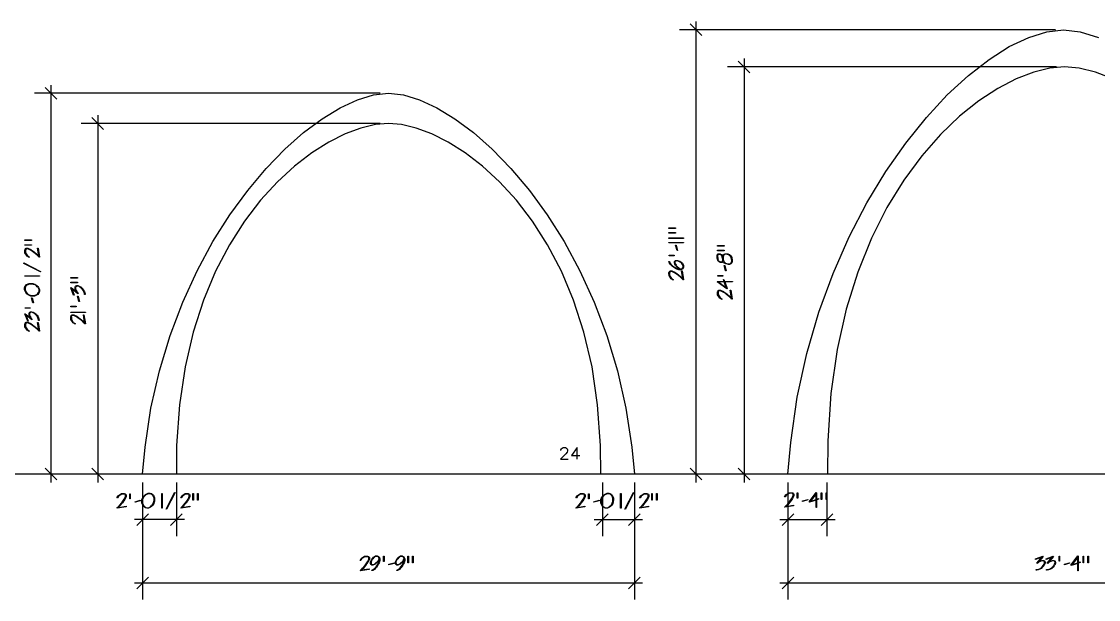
# Model space of a CAD drawing. Extents: x -97.3 to -8.2, y -85.6 to -26.1.
# Drawn here: x -81.91 to -61.76, y -59.87 to -49.04 of the extents above; entities that cross this region are included whole.
import ezdxf

# ---------------------------------------------------------------- set-up
doc = ezdxf.new("R2010")
doc.units = 0
for name, color, linetype in [('ARCHES', 18, 'CONTINUOUS'), ('DIMENSION', 18, 'CONTINUOUS'), ('NONE', 18, 'CONTINUOUS')]:
    doc.layers.add(name, color=color, linetype=linetype)

msp = doc.modelspace()

# ---------------------------------------------------------------- linework, layer by layer
at = {"layer": 'ARCHES'}
msp.add_lwpolyline([(-61.484, -50.12), (-61.812, -49.993), (-62.115, -49.918), (-62.389, -49.893), (-62.663, -49.918), (-62.966, -49.993), (-63.294, -50.12), (-63.638, -50.299), (-63.994, -50.531), (-64.354, -50.818), (-64.713, -51.16), (-65.064, -51.559), (-65.4, -52.015), (-65.715, -52.529), (-66.004, -53.103), (-66.26, -53.736), (-66.475, -54.432), (-66.645, -55.189), (-66.762, -56.01), (-66.821, -56.895), (-66.825, -57.521), (-66.838, -57.521), (-66.864, -57.521), (-66.902, -57.521), (-66.949, -57.521), (-67.004, -57.521), (-67.065, -57.521), (-67.129, -57.521), (-67.196, -57.521), (-67.263, -57.521), (-67.327, -57.521), (-67.388, -57.521), (-67.443, -57.521), (-67.49, -57.521), (-67.528, -57.521), (-67.554, -57.521), (-67.567, -57.521), (-67.516, -56.931), (-67.392, -56.078), (-67.214, -55.263), (-66.99, -54.49), (-66.724, -53.76), (-66.423, -53.076), (-66.092, -52.44), (-65.737, -51.854), (-65.363, -51.32), (-64.977, -50.841), (-64.585, -50.418), (-64.191, -50.055), (-63.802, -49.752), (-63.424, -49.513), (-63.061, -49.34), (-62.721, -49.234), (-62.408, -49.198), (-62.095, -49.234), (-61.754, -49.34)], dxfattribs=at)
msp.add_lwpolyline([(-75.044, -50.388), (-74.765, -50.419), (-74.461, -50.509), (-74.138, -50.658), (-73.8, -50.863), (-73.453, -51.122), (-73.102, -51.434), (-72.752, -51.796), (-72.408, -52.207), (-72.075, -52.664), (-71.758, -53.166), (-71.463, -53.711), (-71.194, -54.298), (-70.957, -54.923), (-70.757, -55.586), (-70.599, -56.284), (-70.487, -57.016), (-70.442, -57.521), (-70.453, -57.521), (-70.475, -57.521), (-70.507, -57.521), (-70.548, -57.521), (-70.595, -57.521), (-70.646, -57.521), (-70.701, -57.521), (-70.758, -57.521), (-70.814, -57.521), (-70.869, -57.521), (-70.921, -57.521), (-70.968, -57.521), (-71.008, -57.521), (-71.04, -57.521), (-71.063, -57.521), (-71.073, -57.521), (-71.077, -56.982), (-71.13, -56.22), (-71.235, -55.513), (-71.387, -54.861), (-71.58, -54.263), (-71.808, -53.717), (-72.067, -53.223), (-72.349, -52.78), (-72.65, -52.388), (-72.964, -52.045), (-73.285, -51.75), (-73.608, -51.503), (-73.926, -51.303), (-74.234, -51.149), (-74.527, -51.04), (-74.799, -50.975), (-75.044, -50.954), (-75.289, -50.975), (-75.561, -51.04), (-75.854, -51.149), (-76.162, -51.303), (-76.481, -51.503), (-76.803, -51.75), (-77.124, -52.045), (-77.438, -52.388), (-77.739, -52.78), (-78.022, -53.223), (-78.28, -53.717), (-78.509, -54.263), (-78.702, -54.861), (-78.853, -55.513), (-78.958, -56.22), (-79.011, -56.982), (-79.015, -57.521), (-79.026, -57.521), (-79.048, -57.521), (-79.08, -57.521), (-79.12, -57.521), (-79.167, -57.521), (-79.219, -57.521), (-79.274, -57.521), (-79.33, -57.521), (-79.387, -57.521), (-79.442, -57.521), (-79.494, -57.521), (-79.54, -57.521), (-79.581, -57.521), (-79.613, -57.521), (-79.635, -57.521), (-79.646, -57.521), (-79.601, -57.016), (-79.49, -56.284), (-79.331, -55.586), (-79.131, -54.923), (-78.894, -54.298), (-78.625, -53.711), (-78.33, -53.166), (-78.013, -52.664), (-77.68, -52.207), (-77.336, -51.796), (-76.986, -51.434), (-76.635, -51.122), (-76.288, -50.863), (-75.95, -50.658), (-75.627, -50.509), (-75.323, -50.419)], close=True, dxfattribs=at)
at = {"layer": 'DIMENSION'}
for points in [[(-69.181, -49.308), (-69.4, -49.089)], [(-69.291, -49.044), (-69.291, -49.198)], [(-62.562, -49.198), (-69.6, -49.198)], [(-69.291, -49.198), (-69.291, -57.521)], [(-68.278, -50.003), (-68.497, -49.784)], [(-68.388, -49.738), (-68.388, -49.893)], [(-62.544, -49.893), (-68.697, -49.893)], [(-68.388, -49.893), (-68.388, -57.521)], [(-75.199, -50.388), (-81.673, -50.388)], [(-81.254, -50.498), (-81.473, -50.279)], [(-81.363, -50.233), (-81.363, -50.388)], [(-81.363, -50.388), (-81.363, -57.521)], [(-75.199, -50.954), (-80.796, -50.954)], [(-80.377, -51.063), (-80.596, -50.844)], [(-80.486, -50.799), (-80.486, -50.954)], [(-80.486, -50.954), (-80.486, -57.521)], [(-81.473, -57.412), (-81.254, -57.63)], [(-80.596, -57.412), (-80.377, -57.63)], [(-69.4, -57.412), (-69.181, -57.63)], [(-68.497, -57.412), (-68.278, -57.63)], [(-79.801, -57.521), (-81.673, -57.521)], [(-81.363, -57.521), (-81.363, -57.676)], [(-79.801, -57.521), (-80.796, -57.521)], [(-80.486, -57.521), (-80.486, -57.676)], [(-67.709, -57.521), (-69.6, -57.521)], [(-69.291, -57.521), (-69.291, -57.676)], [(-67.721, -57.521), (-68.697, -57.521)], [(-68.388, -57.521), (-68.388, -57.676)], [(-79.646, -57.676), (-79.646, -59.868)], [(-79.646, -57.676), (-79.646, -58.682)], [(-79.015, -57.676), (-79.015, -58.682)], [(-71.04, -57.676), (-71.04, -58.682)], [(-70.442, -57.676), (-70.442, -59.868)], [(-70.442, -57.676), (-70.442, -58.682)], [(-67.567, -57.676), (-67.567, -59.868)], [(-67.567, -57.676), (-67.567, -58.682)], [(-66.838, -57.676), (-66.838, -58.682)], [(-79.646, -58.372), (-79.801, -58.372)], [(-79.536, -58.263), (-79.755, -58.482)], [(-79.015, -58.372), (-79.646, -58.372)], [(-79.124, -58.482), (-78.905, -58.263)], [(-78.86, -58.372), (-79.015, -58.372)], [(-71.195, -58.372), (-71.04, -58.372)], [(-70.931, -58.263), (-71.15, -58.482)], [(-71.04, -58.372), (-70.442, -58.372)], [(-70.552, -58.482), (-70.333, -58.263)], [(-70.442, -58.372), (-70.288, -58.372)], [(-67.721, -58.372), (-67.567, -58.372)], [(-67.457, -58.263), (-67.676, -58.482)], [(-67.567, -58.372), (-66.838, -58.372)], [(-66.947, -58.482), (-66.729, -58.263)], [(-66.838, -58.372), (-66.683, -58.372)], [(-79.536, -59.449), (-79.755, -59.668)], [(-70.552, -59.668), (-70.333, -59.449)], [(-67.457, -59.449), (-67.676, -59.668)], [(-79.801, -59.559), (-79.646, -59.559)], [(-79.646, -59.559), (-70.442, -59.559)], [(-70.442, -59.559), (-70.288, -59.559)], [(-67.721, -59.559), (-67.567, -59.559)], [(-67.567, -59.559), (-57.249, -59.559)]]:
    msp.add_lwpolyline(points, dxfattribs=at)
for points in [[(-69.671, -52.908), (-69.671, -52.918), (-69.796, -52.918), (-69.796, -52.908)], [(-69.796, -52.997), (-69.671, -52.997), (-69.671, -53.008), (-69.796, -53.008)], [(-81.727, -53.134), (-81.727, -53.144), (-81.852, -53.144), (-81.852, -53.134)], [(-69.52, -53.095), (-69.52, -53.106), (-69.797, -53.106), (-69.797, -53.095)], [(-69.52, -53.181), (-69.52, -53.191), (-69.797, -53.191), (-69.797, -53.181)], [(-81.852, -53.224), (-81.727, -53.224), (-81.727, -53.234), (-81.852, -53.234)], [(-81.816, -53.288), (-81.797, -53.288), (-81.741, -53.314), (-81.705, -53.339), (-81.675, -53.36), (-81.621, -53.405), (-81.597, -53.43), (-81.596, -53.431), (-81.594, -53.433), (-81.592, -53.435), (-81.615, -53.29), (-81.604, -53.29), (-81.578, -53.455), (-81.585, -53.458), (-81.589, -53.454), (-81.598, -53.444), (-81.604, -53.437), (-81.627, -53.414), (-81.68, -53.369), (-81.71, -53.348), (-81.745, -53.324), (-81.797, -53.3), (-81.814, -53.3), (-81.828, -53.3), (-81.841, -53.317), (-81.84, -53.334), (-81.839, -53.373), (-81.804, -53.43), (-81.771, -53.449), (-81.771, -53.461), (-81.81, -53.439), (-81.849, -53.376), (-81.85, -53.334), (-81.851, -53.323), (-81.846, -53.306), (-81.841, -53.3), (-81.837, -53.294), (-81.824, -53.288)], [(-69.66, -53.235), (-69.632, -53.331), (-69.643, -53.331), (-69.67, -53.235)], [(-68.716, -53.392), (-68.695, -53.395), (-68.661, -53.41), (-68.649, -53.421), (-68.638, -53.432), (-68.621, -53.465), (-68.615, -53.487), (-68.613, -53.495), (-68.61, -53.511), (-68.61, -53.519), (-68.61, -53.536), (-68.619, -53.563), (-68.628, -53.573), (-68.638, -53.584), (-68.664, -53.594), (-68.681, -53.592), (-68.701, -53.59), (-68.733, -53.582), (-68.744, -53.575), (-68.757, -53.567), (-68.776, -53.544), (-68.781, -53.53), (-68.785, -53.543), (-68.802, -53.557), (-68.816, -53.557), (-68.819, -53.557), (-68.826, -53.556), (-68.83, -53.555), (-68.846, -53.552), (-68.869, -53.538), (-68.876, -53.528), (-68.881, -53.521), (-68.889, -53.494), (-68.892, -53.475), (-68.893, -53.468), (-68.894, -53.456), (-68.894, -53.45), (-68.894, -53.421), (-68.872, -53.394), (-68.85, -53.396), (-68.837, -53.397), (-68.816, -53.404), (-68.809, -53.41), (-68.803, -53.415), (-68.793, -53.432), (-68.789, -53.444), (-68.786, -53.432), (-68.775, -53.413), (-68.767, -53.406), (-68.759, -53.399), (-68.739, -53.392), (-68.727, -53.392), (-68.724, -53.392), (-68.719, -53.392)], [(-68.762, -53.237), (-68.762, -53.248), (-68.887, -53.248), (-68.887, -53.237)], [(-68.887, -53.327), (-68.762, -53.327), (-68.762, -53.337), (-68.887, -53.337)], [(-68.851, -53.406), (-68.868, -53.405), (-68.884, -53.426), (-68.884, -53.449), (-68.884, -53.454), (-68.883, -53.466), (-68.882, -53.473), (-68.879, -53.491), (-68.872, -53.515), (-68.868, -53.521), (-68.862, -53.53), (-68.842, -53.541), (-68.828, -53.545), (-68.825, -53.546), (-68.82, -53.546), (-68.817, -53.546), (-68.802, -53.546), (-68.788, -53.524), (-68.789, -53.502), (-68.789, -53.497), (-68.791, -53.484), (-68.792, -53.476), (-68.796, -53.457), (-68.804, -53.433), (-68.809, -53.426), (-68.815, -53.417), (-68.836, -53.407)], [(-68.718, -53.403), (-68.72, -53.402), (-68.724, -53.402), (-68.727, -53.402), (-68.74, -53.402), (-68.761, -53.412), (-68.768, -53.422), (-68.775, -53.433), (-68.782, -53.458), (-68.781, -53.473), (-68.781, -53.473), (-68.781, -53.474), (-68.781, -53.474), (-68.78, -53.48), (-68.779, -53.493), (-68.778, -53.5), (-68.775, -53.52), (-68.759, -53.55), (-68.747, -53.56), (-68.735, -53.569), (-68.702, -53.58), (-68.68, -53.582), (-68.666, -53.583), (-68.644, -53.575), (-68.635, -53.566), (-68.628, -53.557), (-68.62, -53.534), (-68.62, -53.52), (-68.62, -53.512), (-68.622, -53.497), (-68.624, -53.49), (-68.63, -53.469), (-68.646, -53.439), (-68.656, -53.429), (-68.667, -53.418), (-68.698, -53.405)], [(-81.87, -53.565), (-81.56, -53.723), (-81.56, -53.734), (-81.87, -53.576)], [(-69.67, -53.52), (-69.666, -53.518), (-69.658, -53.517), (-69.653, -53.517), (-69.633, -53.517), (-69.591, -53.535), (-69.568, -53.552), (-69.544, -53.571), (-69.52, -53.61), (-69.52, -53.63), (-69.52, -53.643), (-69.529, -53.664), (-69.537, -53.673), (-69.547, -53.682), (-69.575, -53.692), (-69.592, -53.692), (-69.607, -53.692), (-69.646, -53.679), (-69.67, -53.667), (-69.694, -53.655), (-69.735, -53.626), (-69.752, -53.609), (-69.772, -53.591), (-69.793, -53.557), (-69.795, -53.541), (-69.785, -53.541), (-69.783, -53.555), (-69.762, -53.587), (-69.744, -53.604), (-69.727, -53.62), (-69.688, -53.647), (-69.666, -53.658), (-69.643, -53.67), (-69.607, -53.681), (-69.592, -53.681), (-69.578, -53.681), (-69.554, -53.673), (-69.545, -53.665), (-69.537, -53.658), (-69.53, -53.64), (-69.53, -53.629), (-69.53, -53.612), (-69.552, -53.577), (-69.574, -53.56), (-69.595, -53.543), (-69.633, -53.527), (-69.65, -53.527), (-69.655, -53.527), (-69.662, -53.528), (-69.666, -53.529), (-69.674, -53.533), (-69.682, -53.545), (-69.682, -53.554), (-69.682, -53.564), (-69.671, -53.589), (-69.66, -53.604), (-69.651, -53.617), (-69.629, -53.642), (-69.617, -53.653), (-69.604, -53.664), (-69.587, -53.676), (-69.582, -53.677), (-69.595, -53.678), (-69.601, -53.677), (-69.619, -53.665), (-69.631, -53.654), (-69.643, -53.642), (-69.664, -53.618), (-69.673, -53.605), (-69.683, -53.589), (-69.693, -53.563), (-69.693, -53.552), (-69.693, -53.54), (-69.681, -53.524)], [(-69.697, -53.421), (-69.697, -53.431), (-69.792, -53.431), (-69.792, -53.421)], [(-68.751, -53.614), (-68.723, -53.71), (-68.734, -53.71), (-68.761, -53.614)], [(-81.575, -53.805), (-81.575, -53.815), (-81.853, -53.815), (-81.853, -53.805)], [(-69.76, -53.713), (-69.741, -53.714), (-69.685, -53.739), (-69.649, -53.764), (-69.619, -53.785), (-69.565, -53.83), (-69.541, -53.855), (-69.54, -53.856), (-69.538, -53.858), (-69.536, -53.86), (-69.559, -53.716), (-69.548, -53.716), (-69.522, -53.88), (-69.53, -53.883), (-69.533, -53.88), (-69.542, -53.869), (-69.549, -53.862), (-69.571, -53.839), (-69.624, -53.794), (-69.654, -53.773), (-69.689, -53.749), (-69.741, -53.725), (-69.758, -53.725), (-69.772, -53.725), (-69.785, -53.742), (-69.784, -53.759), (-69.783, -53.798), (-69.748, -53.855), (-69.715, -53.874), (-69.715, -53.886), (-69.754, -53.864), (-69.793, -53.801), (-69.795, -53.759), (-69.795, -53.748), (-69.79, -53.731), (-69.786, -53.725), (-69.781, -53.719), (-69.768, -53.713)], [(-68.787, -53.8), (-68.787, -53.81), (-68.883, -53.81), (-68.883, -53.8)], [(-81.689, -53.956), (-81.666, -53.962), (-81.627, -53.986), (-81.61, -54.005), (-81.593, -54.024), (-81.576, -54.063), (-81.576, -54.084), (-81.576, -54.095), (-81.582, -54.116), (-81.587, -54.126), (-81.605, -54.157), (-81.668, -54.188), (-81.713, -54.188), (-81.739, -54.188), (-81.789, -54.165), (-81.812, -54.141), (-81.835, -54.118), (-81.858, -54.07), (-81.858, -54.045), (-81.858, -54.03), (-81.849, -54.006), (-81.841, -53.995), (-81.821, -53.972), (-81.77, -53.949), (-81.739, -53.949), (-81.727, -53.949), (-81.702, -53.952)], [(-81.691, -53.966), (-81.704, -53.963), (-81.728, -53.96), (-81.739, -53.96), (-81.767, -53.96), (-81.814, -53.981), (-81.832, -54.002), (-81.84, -54.012), (-81.848, -54.034), (-81.848, -54.046), (-81.848, -54.069), (-81.827, -54.114), (-81.805, -54.135), (-81.783, -54.156), (-81.737, -54.178), (-81.713, -54.178), (-81.671, -54.178), (-81.613, -54.149), (-81.596, -54.121), (-81.591, -54.112), (-81.586, -54.093), (-81.586, -54.083), (-81.586, -54.064), (-81.602, -54.028), (-81.618, -54.011), (-81.634, -53.994), (-81.67, -53.972)], [(-80.867, -53.837), (-80.867, -53.848), (-80.992, -53.848), (-80.992, -53.837)], [(-80.992, -53.927), (-80.867, -53.927), (-80.867, -53.937), (-80.992, -53.937)], [(-80.894, -53.996), (-80.889, -53.993), (-80.878, -53.99), (-80.871, -53.99), (-80.86, -53.99), (-80.834, -53.998), (-80.819, -54.007), (-80.806, -54.015), (-80.781, -54.035), (-80.77, -54.047), (-80.761, -54.057), (-80.744, -54.086), (-80.737, -54.104), (-80.731, -54.12), (-80.725, -54.144), (-80.725, -54.153), (-80.725, -54.154), (-80.726, -54.156), (-80.726, -54.157), (-80.736, -54.157), (-80.736, -54.156), (-80.736, -54.154), (-80.736, -54.152), (-80.736, -54.144), (-80.742, -54.121), (-80.748, -54.106), (-80.754, -54.089), (-80.769, -54.064), (-80.778, -54.055), (-80.789, -54.043), (-80.811, -54.024), (-80.823, -54.016), (-80.836, -54.008), (-80.86, -53.999), (-80.869, -53.999), (-80.875, -53.999), (-80.883, -54.002), (-80.887, -54.004), (-80.894, -54.01), (-80.9, -54.025), (-80.9, -54.036), (-80.9, -54.049), (-80.89, -54.081), (-80.88, -54.098), (-80.871, -54.114), (-80.857, -54.13), (-80.852, -54.13), (-80.859, -54.143), (-80.973, -54.051), (-80.927, -54.167), (-80.938, -54.167), (-80.992, -54.032), (-80.984, -54.028), (-80.886, -54.107), (-80.898, -54.086), (-80.909, -54.049), (-80.909, -54.033), (-80.909, -54.021), (-80.901, -54.002)], [(-68.765, -53.877), (-68.753, -53.912), (-68.607, -53.912), (-68.607, -53.922), (-68.749, -53.922), (-68.707, -54.047), (-68.714, -54.051), (-68.89, -53.919), (-68.886, -53.912), (-68.764, -53.912), (-68.776, -53.877)], [(-68.76, -53.922), (-68.868, -53.922), (-68.723, -54.032)], [(-81.716, -54.217), (-81.688, -54.314), (-81.699, -54.314), (-81.726, -54.217)], [(-80.855, -54.189), (-80.828, -54.285), (-80.839, -54.285), (-80.866, -54.189)], [(-68.851, -54.075), (-68.831, -54.075), (-68.776, -54.1), (-68.74, -54.125), (-68.71, -54.146), (-68.656, -54.192), (-68.632, -54.216), (-68.631, -54.217), (-68.628, -54.22), (-68.627, -54.221), (-68.65, -54.077), (-68.639, -54.077), (-68.613, -54.241), (-68.62, -54.245), (-68.624, -54.241), (-68.633, -54.23), (-68.639, -54.224), (-68.662, -54.2), (-68.715, -54.156), (-68.745, -54.134), (-68.78, -54.11), (-68.832, -54.086), (-68.849, -54.086), (-68.863, -54.086), (-68.876, -54.103), (-68.875, -54.12), (-68.874, -54.159), (-68.839, -54.216), (-68.806, -54.235), (-68.806, -54.247), (-68.844, -54.226), (-68.884, -54.162), (-68.885, -54.12), (-68.886, -54.11), (-68.881, -54.093), (-68.876, -54.086), (-68.872, -54.08), (-68.859, -54.074)], [(-81.753, -54.403), (-81.753, -54.414), (-81.848, -54.414), (-81.848, -54.403)], [(-80.892, -54.375), (-80.892, -54.385), (-80.988, -54.385), (-80.988, -54.375)], [(-81.754, -54.486), (-81.749, -54.482), (-81.738, -54.479), (-81.731, -54.479), (-81.72, -54.479), (-81.694, -54.488), (-81.68, -54.496), (-81.666, -54.505), (-81.642, -54.524), (-81.63, -54.536), (-81.621, -54.546), (-81.604, -54.575), (-81.597, -54.594), (-81.591, -54.609), (-81.586, -54.634), (-81.586, -54.643), (-81.586, -54.644), (-81.586, -54.646), (-81.586, -54.646), (-81.596, -54.646), (-81.596, -54.645), (-81.596, -54.643), (-81.596, -54.642), (-81.596, -54.633), (-81.602, -54.61), (-81.608, -54.595), (-81.614, -54.579), (-81.629, -54.553), (-81.638, -54.544), (-81.649, -54.533), (-81.671, -54.514), (-81.683, -54.506), (-81.697, -54.497), (-81.72, -54.488), (-81.73, -54.488), (-81.735, -54.488), (-81.744, -54.491), (-81.747, -54.494), (-81.754, -54.499), (-81.761, -54.515), (-81.761, -54.525), (-81.761, -54.539), (-81.751, -54.57), (-81.741, -54.587), (-81.731, -54.603), (-81.717, -54.62), (-81.712, -54.62), (-81.719, -54.633), (-81.833, -54.54), (-81.787, -54.656), (-81.798, -54.656), (-81.852, -54.521), (-81.844, -54.517), (-81.747, -54.596), (-81.758, -54.575), (-81.769, -54.538), (-81.769, -54.522), (-81.769, -54.51), (-81.762, -54.492)], [(-80.715, -54.486), (-80.715, -54.496), (-80.993, -54.496), (-80.993, -54.486)], [(-80.955, -54.538), (-80.936, -54.538), (-80.881, -54.563), (-80.845, -54.588), (-80.815, -54.609), (-80.761, -54.655), (-80.737, -54.679), (-80.736, -54.68), (-80.733, -54.683), (-80.732, -54.684), (-80.755, -54.54), (-80.744, -54.54), (-80.718, -54.704), (-80.725, -54.708), (-80.728, -54.704), (-80.738, -54.693), (-80.744, -54.687), (-80.767, -54.663), (-80.82, -54.619), (-80.85, -54.598), (-80.885, -54.573), (-80.937, -54.549), (-80.953, -54.549), (-80.967, -54.549), (-80.981, -54.566), (-80.98, -54.584), (-80.979, -54.622), (-80.944, -54.68), (-80.911, -54.698), (-80.911, -54.71), (-80.949, -54.689), (-80.989, -54.625), (-80.99, -54.584), (-80.99, -54.573), (-80.986, -54.556), (-80.981, -54.55), (-80.976, -54.544), (-80.963, -54.538)], [(-81.816, -54.676), (-81.797, -54.677), (-81.741, -54.702), (-81.705, -54.727), (-81.675, -54.748), (-81.621, -54.793), (-81.597, -54.818), (-81.596, -54.819), (-81.594, -54.821), (-81.592, -54.823), (-81.615, -54.679), (-81.604, -54.679), (-81.578, -54.843), (-81.585, -54.846), (-81.589, -54.843), (-81.598, -54.832), (-81.604, -54.825), (-81.627, -54.802), (-81.68, -54.757), (-81.71, -54.736), (-81.745, -54.712), (-81.797, -54.688), (-81.814, -54.688), (-81.828, -54.688), (-81.841, -54.705), (-81.84, -54.722), (-81.839, -54.761), (-81.804, -54.818), (-81.771, -54.837), (-81.771, -54.849), (-81.81, -54.827), (-81.849, -54.764), (-81.85, -54.722), (-81.851, -54.711), (-81.846, -54.694), (-81.841, -54.688), (-81.837, -54.682), (-81.824, -54.676)], [(-79.954, -57.92), (-79.954, -57.939), (-79.98, -57.994), (-80.005, -58.03), (-80.026, -58.06), (-80.071, -58.114), (-80.096, -58.139), (-80.096, -58.139), (-80.099, -58.142), (-80.101, -58.143), (-79.956, -58.12), (-79.956, -58.131), (-80.121, -58.158), (-80.124, -58.15), (-80.12, -58.147), (-80.11, -58.137), (-80.103, -58.131), (-80.08, -58.108), (-80.035, -58.056), (-80.014, -58.025), (-79.99, -57.99), (-79.965, -57.939), (-79.965, -57.922), (-79.965, -57.908), (-79.983, -57.895), (-80, -57.895), (-80.038, -57.897), (-80.096, -57.931), (-80.115, -57.964), (-80.127, -57.964), (-80.105, -57.926), (-80.042, -57.886), (-80, -57.885), (-79.989, -57.885), (-79.972, -57.889), (-79.966, -57.894), (-79.96, -57.899), (-79.954, -57.912)], [(-79.877, -57.983), (-79.887, -57.983), (-79.887, -57.887), (-79.877, -57.887)], [(-79.691, -58.02), (-79.787, -58.047), (-79.787, -58.037), (-79.691, -58.009)], [(-79.429, -58.047), (-79.435, -58.069), (-79.459, -58.109), (-79.478, -58.125), (-79.497, -58.142), (-79.537, -58.159), (-79.557, -58.159), (-79.569, -58.159), (-79.59, -58.154), (-79.599, -58.148), (-79.63, -58.13), (-79.661, -58.067), (-79.661, -58.022), (-79.661, -57.996), (-79.638, -57.947), (-79.614, -57.923), (-79.591, -57.9), (-79.543, -57.877), (-79.518, -57.877), (-79.504, -57.877), (-79.479, -57.886), (-79.469, -57.895), (-79.445, -57.915), (-79.422, -57.965), (-79.422, -57.996), (-79.422, -58.008), (-79.426, -58.033)], [(-79.44, -58.045), (-79.436, -58.032), (-79.433, -58.008), (-79.433, -57.997), (-79.433, -57.968), (-79.454, -57.921), (-79.476, -57.903), (-79.485, -57.895), (-79.507, -57.887), (-79.52, -57.887), (-79.543, -57.887), (-79.587, -57.909), (-79.608, -57.93), (-79.63, -57.952), (-79.651, -57.998), (-79.651, -58.022), (-79.651, -58.064), (-79.622, -58.123), (-79.594, -58.139), (-79.585, -58.144), (-79.566, -58.15), (-79.556, -58.15), (-79.537, -58.15), (-79.501, -58.133), (-79.484, -58.117), (-79.467, -58.102), (-79.445, -58.065)], [(-79.279, -58.16), (-79.289, -58.16), (-79.289, -57.882), (-79.279, -57.882)], [(-79.039, -57.865), (-79.197, -58.175), (-79.208, -58.175), (-79.049, -57.866)], [(-78.762, -57.92), (-78.762, -57.939), (-78.787, -57.994), (-78.812, -58.03), (-78.833, -58.06), (-78.879, -58.114), (-78.903, -58.139), (-78.904, -58.139), (-78.906, -58.142), (-78.908, -58.143), (-78.764, -58.12), (-78.764, -58.131), (-78.928, -58.158), (-78.932, -58.15), (-78.928, -58.147), (-78.917, -58.137), (-78.911, -58.131), (-78.887, -58.108), (-78.843, -58.056), (-78.821, -58.025), (-78.797, -57.99), (-78.773, -57.939), (-78.773, -57.922), (-78.773, -57.908), (-78.79, -57.895), (-78.807, -57.895), (-78.846, -57.897), (-78.903, -57.931), (-78.922, -57.964), (-78.934, -57.964), (-78.912, -57.926), (-78.849, -57.886), (-78.807, -57.885), (-78.796, -57.885), (-78.78, -57.889), (-78.773, -57.894), (-78.767, -57.899), (-78.761, -57.912)], [(-78.697, -57.884), (-78.697, -58.008), (-78.707, -58.008), (-78.707, -57.884)], [(-78.607, -58.008), (-78.618, -58.008), (-78.618, -57.884), (-78.607, -57.884)], [(-71.365, -57.92), (-71.365, -57.939), (-71.391, -57.994), (-71.416, -58.03), (-71.437, -58.06), (-71.482, -58.114), (-71.507, -58.139), (-71.508, -58.139), (-71.51, -58.142), (-71.512, -58.143), (-71.367, -58.12), (-71.367, -58.131), (-71.532, -58.158), (-71.535, -58.15), (-71.531, -58.147), (-71.521, -58.137), (-71.514, -58.131), (-71.491, -58.108), (-71.446, -58.056), (-71.425, -58.025), (-71.401, -57.99), (-71.377, -57.939), (-71.377, -57.922), (-71.377, -57.908), (-71.394, -57.895), (-71.411, -57.895), (-71.45, -57.897), (-71.507, -57.931), (-71.526, -57.964), (-71.538, -57.964), (-71.516, -57.926), (-71.453, -57.886), (-71.411, -57.885), (-71.4, -57.885), (-71.383, -57.889), (-71.377, -57.894), (-71.371, -57.899), (-71.365, -57.912)], [(-71.288, -57.983), (-71.298, -57.983), (-71.298, -57.887), (-71.288, -57.887)], [(-71.102, -58.02), (-71.198, -58.047), (-71.198, -58.037), (-71.102, -58.009)], [(-70.84, -58.047), (-70.846, -58.069), (-70.87, -58.109), (-70.889, -58.125), (-70.908, -58.142), (-70.948, -58.159), (-70.968, -58.159), (-70.98, -58.159), (-71.001, -58.154), (-71.01, -58.148), (-71.041, -58.13), (-71.072, -58.067), (-71.072, -58.022), (-71.072, -57.996), (-71.049, -57.947), (-71.026, -57.923), (-71.002, -57.9), (-70.954, -57.877), (-70.929, -57.877), (-70.915, -57.877), (-70.89, -57.886), (-70.88, -57.895), (-70.856, -57.915), (-70.833, -57.965), (-70.833, -57.996), (-70.833, -58.008), (-70.837, -58.033)], [(-70.851, -58.045), (-70.847, -58.032), (-70.844, -58.008), (-70.844, -57.997), (-70.844, -57.968), (-70.865, -57.921), (-70.887, -57.903), (-70.896, -57.895), (-70.918, -57.887), (-70.931, -57.887), (-70.954, -57.887), (-70.998, -57.909), (-71.019, -57.93), (-71.041, -57.952), (-71.062, -57.998), (-71.062, -58.022), (-71.062, -58.064), (-71.034, -58.123), (-71.005, -58.139), (-70.996, -58.144), (-70.977, -58.15), (-70.967, -58.15), (-70.948, -58.15), (-70.912, -58.133), (-70.895, -58.117), (-70.878, -58.102), (-70.856, -58.065)], [(-70.69, -58.16), (-70.7, -58.16), (-70.7, -57.882), (-70.69, -57.882)], [(-70.45, -57.865), (-70.608, -58.175), (-70.619, -58.175), (-70.46, -57.866)], [(-70.173, -57.92), (-70.173, -57.939), (-70.198, -57.994), (-70.223, -58.03), (-70.244, -58.06), (-70.29, -58.114), (-70.314, -58.139), (-70.315, -58.139), (-70.317, -58.142), (-70.319, -58.143), (-70.175, -58.12), (-70.175, -58.131), (-70.339, -58.158), (-70.343, -58.15), (-70.339, -58.147), (-70.328, -58.137), (-70.322, -58.131), (-70.298, -58.108), (-70.254, -58.056), (-70.232, -58.025), (-70.208, -57.99), (-70.184, -57.939), (-70.184, -57.922), (-70.184, -57.908), (-70.201, -57.895), (-70.218, -57.895), (-70.257, -57.897), (-70.314, -57.931), (-70.333, -57.964), (-70.345, -57.964), (-70.323, -57.926), (-70.26, -57.886), (-70.218, -57.885), (-70.208, -57.885), (-70.191, -57.889), (-70.184, -57.894), (-70.178, -57.899), (-70.172, -57.912)], [(-70.108, -57.884), (-70.108, -58.008), (-70.118, -58.008), (-70.118, -57.884)], [(-70.018, -58.008), (-70.029, -58.008), (-70.029, -57.884), (-70.018, -57.884)], [(-67.46, -57.905), (-67.46, -57.924), (-67.485, -57.979), (-67.51, -58.015), (-67.531, -58.045), (-67.577, -58.099), (-67.601, -58.123), (-67.602, -58.124), (-67.605, -58.127), (-67.606, -58.128), (-67.462, -58.105), (-67.462, -58.116), (-67.626, -58.142), (-67.63, -58.135), (-67.626, -58.132), (-67.615, -58.122), (-67.609, -58.116), (-67.585, -58.093), (-67.541, -58.04), (-67.52, -58.01), (-67.495, -57.975), (-67.471, -57.923), (-67.471, -57.907), (-67.471, -57.893), (-67.488, -57.879), (-67.506, -57.88), (-67.544, -57.881), (-67.602, -57.916), (-67.621, -57.949), (-67.632, -57.949), (-67.611, -57.911), (-67.547, -57.871), (-67.506, -57.87), (-67.495, -57.87), (-67.478, -57.874), (-67.472, -57.879), (-67.466, -57.884), (-67.46, -57.897)], [(-67.382, -57.968), (-67.393, -57.968), (-67.393, -57.872), (-67.382, -57.872)], [(-67.196, -58.005), (-67.293, -58.032), (-67.293, -58.021), (-67.196, -57.994)], [(-66.997, -57.99), (-67.032, -58.002), (-67.032, -58.148), (-67.042, -58.148), (-67.042, -58.006), (-67.167, -58.048), (-67.171, -58.042), (-67.039, -57.865), (-67.032, -57.869), (-67.032, -57.992), (-66.997, -57.98)], [(-67.042, -57.995), (-67.042, -57.887), (-67.152, -58.032)], [(-66.933, -57.869), (-66.933, -57.993), (-66.943, -57.993), (-66.943, -57.869)], [(-66.843, -57.993), (-66.854, -57.993), (-66.854, -57.869), (-66.843, -57.869)], [(-75.403, -59.093), (-75.403, -59.112), (-75.429, -59.167), (-75.454, -59.203), (-75.475, -59.233), (-75.52, -59.287), (-75.545, -59.311), (-75.545, -59.312), (-75.548, -59.315), (-75.55, -59.316), (-75.405, -59.293), (-75.405, -59.304), (-75.57, -59.33), (-75.573, -59.323), (-75.569, -59.32), (-75.559, -59.31), (-75.552, -59.304), (-75.529, -59.281), (-75.484, -59.228), (-75.463, -59.198), (-75.439, -59.163), (-75.414, -59.111), (-75.414, -59.095), (-75.414, -59.081), (-75.432, -59.067), (-75.449, -59.068), (-75.487, -59.07), (-75.545, -59.104), (-75.564, -59.137), (-75.575, -59.137), (-75.554, -59.099), (-75.491, -59.059), (-75.449, -59.058), (-75.438, -59.058), (-75.421, -59.062), (-75.415, -59.067), (-75.409, -59.072), (-75.403, -59.085)], [(-75.356, -59.328), (-75.356, -59.317), (-75.342, -59.315), (-75.31, -59.295), (-75.293, -59.277), (-75.277, -59.26), (-75.25, -59.221), (-75.239, -59.199), (-75.227, -59.176), (-75.216, -59.14), (-75.216, -59.125), (-75.216, -59.11), (-75.224, -59.087), (-75.232, -59.078), (-75.239, -59.07), (-75.258, -59.062), (-75.269, -59.062), (-75.286, -59.062), (-75.32, -59.084), (-75.337, -59.107), (-75.354, -59.128), (-75.37, -59.166), (-75.37, -59.183), (-75.37, -59.187), (-75.369, -59.195), (-75.368, -59.198), (-75.364, -59.207), (-75.352, -59.215), (-75.343, -59.215), (-75.333, -59.215), (-75.308, -59.204), (-75.293, -59.194), (-75.28, -59.184), (-75.255, -59.162), (-75.244, -59.149), (-75.233, -59.137), (-75.221, -59.12), (-75.22, -59.115), (-75.217, -59.127), (-75.218, -59.133), (-75.231, -59.151), (-75.242, -59.163), (-75.254, -59.175), (-75.279, -59.197), (-75.292, -59.205), (-75.308, -59.215), (-75.335, -59.226), (-75.346, -59.226), (-75.357, -59.226), (-75.373, -59.214), (-75.377, -59.203), (-75.379, -59.199), (-75.38, -59.191), (-75.38, -59.186), (-75.38, -59.166), (-75.362, -59.124), (-75.345, -59.101), (-75.326, -59.076), (-75.287, -59.052), (-75.268, -59.052), (-75.255, -59.052), (-75.233, -59.061), (-75.225, -59.07), (-75.215, -59.08), (-75.205, -59.107), (-75.205, -59.125), (-75.205, -59.14), (-75.218, -59.179), (-75.23, -59.203), (-75.242, -59.227), (-75.271, -59.268), (-75.288, -59.285), (-75.307, -59.305), (-75.34, -59.326)], [(-75.125, -59.156), (-75.135, -59.156), (-75.135, -59.06), (-75.125, -59.06)], [(-74.89, -59.328), (-74.89, -59.317), (-74.876, -59.315), (-74.844, -59.295), (-74.827, -59.277), (-74.811, -59.26), (-74.784, -59.221), (-74.773, -59.199), (-74.761, -59.176), (-74.75, -59.14), (-74.75, -59.125), (-74.75, -59.11), (-74.758, -59.087), (-74.766, -59.078), (-74.773, -59.07), (-74.792, -59.062), (-74.803, -59.062), (-74.82, -59.062), (-74.854, -59.084), (-74.872, -59.107), (-74.888, -59.128), (-74.905, -59.166), (-74.905, -59.183), (-74.905, -59.187), (-74.903, -59.195), (-74.902, -59.198), (-74.898, -59.207), (-74.886, -59.215), (-74.877, -59.215), (-74.867, -59.215), (-74.842, -59.204), (-74.827, -59.194), (-74.814, -59.184), (-74.79, -59.162), (-74.778, -59.149), (-74.767, -59.137), (-74.755, -59.12), (-74.754, -59.115), (-74.752, -59.127), (-74.753, -59.133), (-74.765, -59.151), (-74.776, -59.163), (-74.788, -59.175), (-74.813, -59.197), (-74.826, -59.205), (-74.842, -59.215), (-74.869, -59.226), (-74.88, -59.226), (-74.891, -59.226), (-74.907, -59.214), (-74.912, -59.203), (-74.913, -59.199), (-74.914, -59.191), (-74.914, -59.186), (-74.914, -59.166), (-74.897, -59.124), (-74.879, -59.101), (-74.86, -59.076), (-74.821, -59.052), (-74.802, -59.052), (-74.789, -59.052), (-74.767, -59.061), (-74.759, -59.07), (-74.749, -59.08), (-74.739, -59.107), (-74.739, -59.125), (-74.739, -59.14), (-74.752, -59.179), (-74.764, -59.203), (-74.776, -59.227), (-74.805, -59.268), (-74.822, -59.285), (-74.841, -59.305), (-74.875, -59.326)], [(-74.672, -59.057), (-74.672, -59.181), (-74.682, -59.181), (-74.682, -59.057)], [(-74.582, -59.181), (-74.593, -59.181), (-74.593, -59.057), (-74.582, -59.057)], [(-62.762, -59.153), (-62.758, -59.157), (-62.755, -59.169), (-62.755, -59.176), (-62.755, -59.187), (-62.764, -59.212), (-62.772, -59.227), (-62.78, -59.241), (-62.8, -59.265), (-62.812, -59.277), (-62.822, -59.286), (-62.851, -59.303), (-62.87, -59.31), (-62.885, -59.315), (-62.91, -59.321), (-62.918, -59.321), (-62.92, -59.321), (-62.922, -59.321), (-62.922, -59.321), (-62.922, -59.31), (-62.921, -59.31), (-62.919, -59.31), (-62.917, -59.31), (-62.909, -59.31), (-62.886, -59.305), (-62.871, -59.299), (-62.855, -59.293), (-62.829, -59.277), (-62.82, -59.269), (-62.809, -59.258), (-62.789, -59.235), (-62.782, -59.224), (-62.773, -59.21), (-62.764, -59.187), (-62.764, -59.177), (-62.764, -59.172), (-62.767, -59.163), (-62.77, -59.16), (-62.775, -59.153), (-62.791, -59.146), (-62.801, -59.146), (-62.815, -59.146), (-62.846, -59.156), (-62.863, -59.166), (-62.879, -59.176), (-62.895, -59.19), (-62.895, -59.195), (-62.908, -59.188), (-62.816, -59.074), (-62.932, -59.12), (-62.932, -59.109), (-62.797, -59.055), (-62.793, -59.063), (-62.872, -59.16), (-62.851, -59.149), (-62.814, -59.137), (-62.798, -59.137), (-62.786, -59.137), (-62.768, -59.145)], [(-62.566, -59.153), (-62.563, -59.157), (-62.559, -59.169), (-62.559, -59.176), (-62.559, -59.187), (-62.568, -59.212), (-62.577, -59.227), (-62.585, -59.241), (-62.605, -59.265), (-62.617, -59.277), (-62.627, -59.286), (-62.655, -59.303), (-62.674, -59.31), (-62.69, -59.315), (-62.714, -59.321), (-62.723, -59.321), (-62.724, -59.321), (-62.726, -59.321), (-62.727, -59.321), (-62.727, -59.31), (-62.726, -59.31), (-62.723, -59.31), (-62.722, -59.31), (-62.713, -59.31), (-62.69, -59.305), (-62.676, -59.299), (-62.659, -59.293), (-62.633, -59.277), (-62.624, -59.269), (-62.613, -59.258), (-62.594, -59.235), (-62.586, -59.224), (-62.577, -59.21), (-62.569, -59.187), (-62.569, -59.177), (-62.569, -59.172), (-62.571, -59.163), (-62.574, -59.16), (-62.579, -59.153), (-62.595, -59.146), (-62.605, -59.146), (-62.619, -59.146), (-62.65, -59.156), (-62.668, -59.166), (-62.684, -59.176), (-62.7, -59.19), (-62.7, -59.195), (-62.713, -59.188), (-62.62, -59.074), (-62.737, -59.12), (-62.737, -59.109), (-62.601, -59.055), (-62.597, -59.063), (-62.676, -59.16), (-62.655, -59.149), (-62.618, -59.137), (-62.602, -59.137), (-62.59, -59.137), (-62.572, -59.145)], [(-62.484, -59.154), (-62.494, -59.154), (-62.494, -59.059), (-62.484, -59.059)], [(-62.098, -59.177), (-62.133, -59.189), (-62.133, -59.335), (-62.144, -59.335), (-62.144, -59.192), (-62.269, -59.235), (-62.273, -59.228), (-62.14, -59.052), (-62.133, -59.056), (-62.133, -59.178), (-62.098, -59.166)], [(-62.034, -59.055), (-62.034, -59.18), (-62.044, -59.18), (-62.044, -59.055)], [(-61.945, -59.18), (-61.955, -59.18), (-61.955, -59.055), (-61.945, -59.055)], [(-74.939, -59.193), (-75.035, -59.22), (-75.035, -59.209), (-74.939, -59.182)], [(-62.298, -59.191), (-62.394, -59.219), (-62.394, -59.208), (-62.298, -59.181)], [(-62.144, -59.182), (-62.144, -59.074), (-62.253, -59.219)]]:
    msp.add_lwpolyline(points, close=True, dxfattribs=at)
at = {"layer": 'NONE'}
for points in [[(-71.817, -57.077), (-71.817, -57.067), (-71.806, -57.046), (-71.796, -57.036), (-71.775, -57.025), (-71.734, -57.025), (-71.713, -57.036), (-71.703, -57.046), (-71.692, -57.067), (-71.692, -57.087), (-71.703, -57.108), (-71.724, -57.139), (-71.827, -57.243), (-71.682, -57.243)], [(-71.516, -57.243), (-71.516, -57.025), (-71.62, -57.17), (-71.464, -57.17)], [(-19.529, -57.521), (-93.513, -57.521)]]:
    msp.add_lwpolyline(points, dxfattribs=at)

doc.saveas('drawing.dxf')
